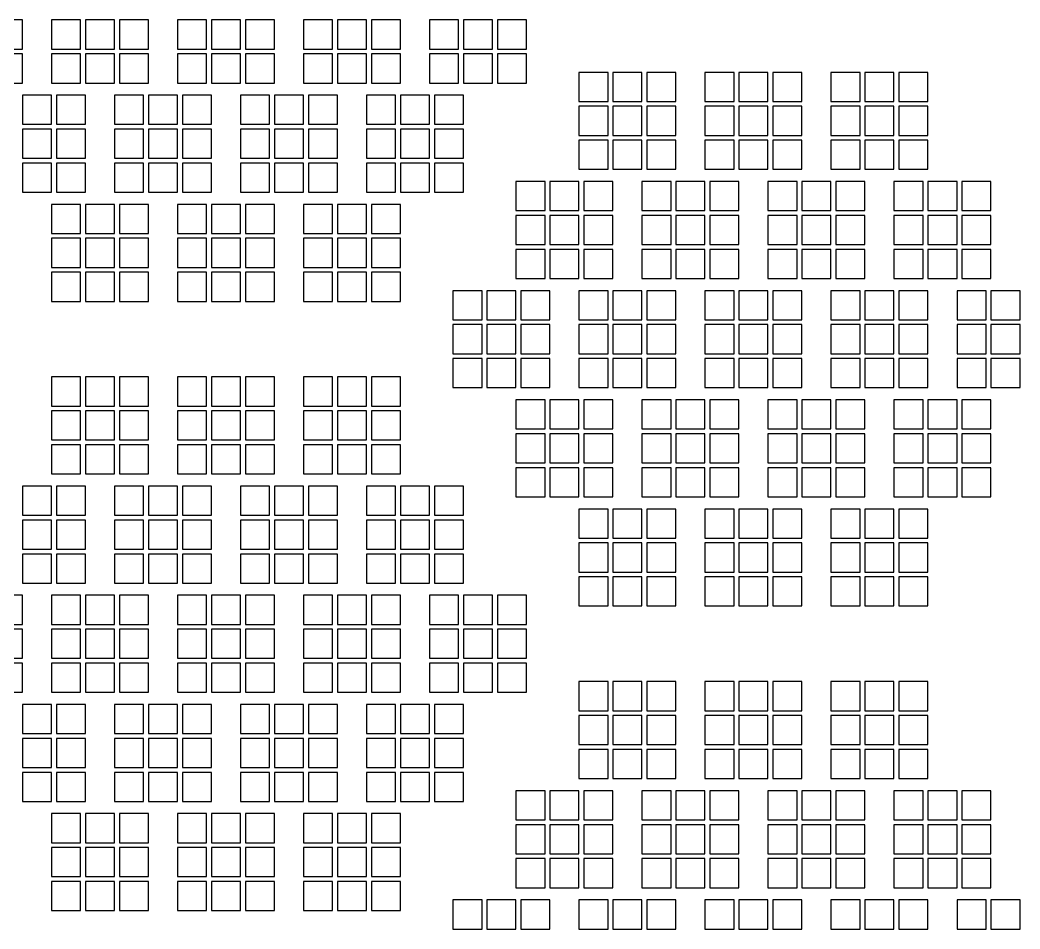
# Model space of a CAD drawing. Extents: x -49 to 54, y -38 to 38.
# Drawn here: x 33.25 to 43.56, y 17.48 to 26.86 of the extents above; entities that cross this region are included whole.
import ezdxf

# ---------------------------------------------------------------- set-up
doc = ezdxf.new("R2010")
doc.units = 0
doc.layers.add('BACK_LAYER', color=5, linetype='CONTINUOUS')

msp = doc.modelspace()

# ---------------------------------------------------------------- linework, layer by layer
at = {"layer": 'BACK_LAYER'}
for points in [[(32.972, 26.556), (33.272, 26.556), (33.272, 26.856), (32.972, 26.856)], [(33.572, 26.556), (33.872, 26.556), (33.872, 26.856), (33.572, 26.856)], [(33.922, 26.556), (34.222, 26.556), (34.222, 26.856), (33.922, 26.856)], [(34.272, 26.556), (34.572, 26.556), (34.572, 26.856), (34.272, 26.856)], [(34.872, 26.556), (35.172, 26.556), (35.172, 26.856), (34.872, 26.856)], [(35.222, 26.556), (35.522, 26.556), (35.522, 26.856), (35.222, 26.856)], [(35.572, 26.556), (35.872, 26.556), (35.872, 26.856), (35.572, 26.856)], [(36.172, 26.556), (36.472, 26.556), (36.472, 26.856), (36.172, 26.856)], [(36.522, 26.556), (36.822, 26.556), (36.822, 26.856), (36.522, 26.856)], [(36.872, 26.556), (37.172, 26.556), (37.172, 26.856), (36.872, 26.856)], [(37.472, 26.556), (37.772, 26.556), (37.772, 26.856), (37.472, 26.856)], [(37.822, 26.556), (38.122, 26.556), (38.122, 26.856), (37.822, 26.856)], [(38.172, 26.556), (38.472, 26.556), (38.472, 26.856), (38.172, 26.856)], [(32.972, 26.206), (33.272, 26.206), (33.272, 26.506), (32.972, 26.506)], [(33.572, 26.206), (33.872, 26.206), (33.872, 26.506), (33.572, 26.506)], [(33.922, 26.206), (34.222, 26.206), (34.222, 26.506), (33.922, 26.506)], [(34.272, 26.206), (34.572, 26.206), (34.572, 26.506), (34.272, 26.506)], [(34.872, 26.206), (35.172, 26.206), (35.172, 26.506), (34.872, 26.506)], [(35.222, 26.206), (35.522, 26.206), (35.522, 26.506), (35.222, 26.506)], [(35.572, 26.206), (35.872, 26.206), (35.872, 26.506), (35.572, 26.506)], [(36.172, 26.206), (36.472, 26.206), (36.472, 26.506), (36.172, 26.506)], [(36.522, 26.206), (36.822, 26.206), (36.822, 26.506), (36.522, 26.506)], [(36.872, 26.206), (37.172, 26.206), (37.172, 26.506), (36.872, 26.506)], [(37.472, 26.206), (37.772, 26.206), (37.772, 26.506), (37.472, 26.506)], [(37.822, 26.206), (38.122, 26.206), (38.122, 26.506), (37.822, 26.506)], [(38.172, 26.206), (38.472, 26.206), (38.472, 26.506), (38.172, 26.506)], [(39.014, 26.016), (39.314, 26.016), (39.314, 26.316), (39.014, 26.316)], [(39.364, 26.016), (39.664, 26.016), (39.664, 26.316), (39.364, 26.316)], [(39.714, 26.016), (40.014, 26.016), (40.014, 26.316), (39.714, 26.316)], [(40.314, 26.016), (40.614, 26.016), (40.614, 26.316), (40.314, 26.316)], [(40.664, 26.016), (40.964, 26.016), (40.964, 26.316), (40.664, 26.316)], [(41.014, 26.016), (41.314, 26.016), (41.314, 26.316), (41.014, 26.316)], [(41.614, 26.016), (41.914, 26.016), (41.914, 26.316), (41.614, 26.316)], [(41.964, 26.016), (42.264, 26.016), (42.264, 26.316), (41.964, 26.316)], [(42.314, 26.016), (42.614, 26.016), (42.614, 26.316), (42.314, 26.316)], [(33.272, 25.78), (33.572, 25.78), (33.572, 26.08), (33.272, 26.08)], [(33.622, 25.78), (33.922, 25.78), (33.922, 26.08), (33.622, 26.08)], [(34.222, 25.78), (34.522, 25.78), (34.522, 26.08), (34.222, 26.08)], [(34.572, 25.78), (34.872, 25.78), (34.872, 26.08), (34.572, 26.08)], [(34.922, 25.78), (35.222, 25.78), (35.222, 26.08), (34.922, 26.08)], [(35.522, 25.78), (35.822, 25.78), (35.822, 26.08), (35.522, 26.08)], [(35.872, 25.78), (36.172, 25.78), (36.172, 26.08), (35.872, 26.08)], [(36.222, 25.78), (36.522, 25.78), (36.522, 26.08), (36.222, 26.08)], [(36.822, 25.78), (37.122, 25.78), (37.122, 26.08), (36.822, 26.08)], [(37.172, 25.78), (37.472, 25.78), (37.472, 26.08), (37.172, 26.08)], [(37.522, 25.78), (37.822, 25.78), (37.822, 26.08), (37.522, 26.08)], [(39.014, 25.666), (39.314, 25.666), (39.314, 25.966), (39.014, 25.966)], [(39.364, 25.666), (39.664, 25.666), (39.664, 25.966), (39.364, 25.966)], [(39.714, 25.666), (40.014, 25.666), (40.014, 25.966), (39.714, 25.966)], [(40.314, 25.666), (40.614, 25.666), (40.614, 25.966), (40.314, 25.966)], [(40.664, 25.666), (40.964, 25.666), (40.964, 25.966), (40.664, 25.966)], [(41.014, 25.666), (41.314, 25.666), (41.314, 25.966), (41.014, 25.966)], [(41.614, 25.666), (41.914, 25.666), (41.914, 25.966), (41.614, 25.966)], [(41.964, 25.666), (42.264, 25.666), (42.264, 25.966), (41.964, 25.966)], [(42.314, 25.666), (42.614, 25.666), (42.614, 25.966), (42.314, 25.966)], [(33.272, 25.43), (33.572, 25.43), (33.572, 25.73), (33.272, 25.73)], [(33.622, 25.43), (33.922, 25.43), (33.922, 25.73), (33.622, 25.73)], [(34.222, 25.43), (34.522, 25.43), (34.522, 25.73), (34.222, 25.73)], [(34.572, 25.43), (34.872, 25.43), (34.872, 25.73), (34.572, 25.73)], [(34.922, 25.43), (35.222, 25.43), (35.222, 25.73), (34.922, 25.73)], [(35.522, 25.43), (35.822, 25.43), (35.822, 25.73), (35.522, 25.73)], [(35.872, 25.43), (36.172, 25.43), (36.172, 25.73), (35.872, 25.73)], [(36.222, 25.43), (36.522, 25.43), (36.522, 25.73), (36.222, 25.73)], [(36.822, 25.43), (37.122, 25.43), (37.122, 25.73), (36.822, 25.73)], [(37.172, 25.43), (37.472, 25.43), (37.472, 25.73), (37.172, 25.73)], [(37.522, 25.43), (37.822, 25.43), (37.822, 25.73), (37.522, 25.73)], [(39.014, 25.316), (39.314, 25.316), (39.314, 25.616), (39.014, 25.616)], [(39.364, 25.316), (39.664, 25.316), (39.664, 25.616), (39.364, 25.616)], [(39.714, 25.316), (40.014, 25.316), (40.014, 25.616), (39.714, 25.616)], [(40.314, 25.316), (40.614, 25.316), (40.614, 25.616), (40.314, 25.616)], [(40.664, 25.316), (40.964, 25.316), (40.964, 25.616), (40.664, 25.616)], [(41.014, 25.316), (41.314, 25.316), (41.314, 25.616), (41.014, 25.616)], [(41.614, 25.316), (41.914, 25.316), (41.914, 25.616), (41.614, 25.616)], [(41.964, 25.316), (42.264, 25.316), (42.264, 25.616), (41.964, 25.616)], [(42.314, 25.316), (42.614, 25.316), (42.614, 25.616), (42.314, 25.616)], [(33.272, 25.08), (33.572, 25.08), (33.572, 25.38), (33.272, 25.38)], [(33.622, 25.08), (33.922, 25.08), (33.922, 25.38), (33.622, 25.38)], [(34.222, 25.08), (34.522, 25.08), (34.522, 25.38), (34.222, 25.38)], [(34.572, 25.08), (34.872, 25.08), (34.872, 25.38), (34.572, 25.38)], [(34.922, 25.08), (35.222, 25.08), (35.222, 25.38), (34.922, 25.38)], [(35.522, 25.08), (35.822, 25.08), (35.822, 25.38), (35.522, 25.38)], [(35.872, 25.08), (36.172, 25.08), (36.172, 25.38), (35.872, 25.38)], [(36.222, 25.08), (36.522, 25.08), (36.522, 25.38), (36.222, 25.38)], [(36.822, 25.08), (37.122, 25.08), (37.122, 25.38), (36.822, 25.38)], [(37.172, 25.08), (37.472, 25.08), (37.472, 25.38), (37.172, 25.38)], [(37.522, 25.08), (37.822, 25.08), (37.822, 25.38), (37.522, 25.38)], [(38.364, 24.89), (38.664, 24.89), (38.664, 25.19), (38.364, 25.19)], [(38.714, 24.89), (39.014, 24.89), (39.014, 25.19), (38.714, 25.19)], [(39.064, 24.89), (39.364, 24.89), (39.364, 25.19), (39.064, 25.19)], [(39.664, 24.89), (39.964, 24.89), (39.964, 25.19), (39.664, 25.19)], [(40.014, 24.89), (40.314, 24.89), (40.314, 25.19), (40.014, 25.19)], [(40.364, 24.89), (40.664, 24.89), (40.664, 25.19), (40.364, 25.19)], [(40.964, 24.89), (41.264, 24.89), (41.264, 25.19), (40.964, 25.19)], [(41.314, 24.89), (41.614, 24.89), (41.614, 25.19), (41.314, 25.19)], [(41.664, 24.89), (41.964, 24.89), (41.964, 25.19), (41.664, 25.19)], [(42.264, 24.89), (42.564, 24.89), (42.564, 25.19), (42.264, 25.19)], [(42.614, 24.89), (42.914, 24.89), (42.914, 25.19), (42.614, 25.19)], [(42.964, 24.89), (43.264, 24.89), (43.264, 25.19), (42.964, 25.19)], [(33.572, 24.654), (33.872, 24.654), (33.872, 24.954), (33.572, 24.954)], [(33.922, 24.654), (34.222, 24.654), (34.222, 24.954), (33.922, 24.954)], [(34.272, 24.654), (34.572, 24.654), (34.572, 24.954), (34.272, 24.954)], [(34.872, 24.654), (35.172, 24.654), (35.172, 24.954), (34.872, 24.954)], [(35.222, 24.654), (35.522, 24.654), (35.522, 24.954), (35.222, 24.954)], [(35.572, 24.654), (35.872, 24.654), (35.872, 24.954), (35.572, 24.954)], [(36.172, 24.654), (36.472, 24.654), (36.472, 24.954), (36.172, 24.954)], [(36.522, 24.654), (36.822, 24.654), (36.822, 24.954), (36.522, 24.954)], [(36.872, 24.654), (37.172, 24.654), (37.172, 24.954), (36.872, 24.954)], [(38.364, 24.54), (38.664, 24.54), (38.664, 24.84), (38.364, 24.84)], [(38.714, 24.54), (39.014, 24.54), (39.014, 24.84), (38.714, 24.84)], [(39.064, 24.54), (39.364, 24.54), (39.364, 24.84), (39.064, 24.84)], [(39.664, 24.54), (39.964, 24.54), (39.964, 24.84), (39.664, 24.84)], [(40.014, 24.54), (40.314, 24.54), (40.314, 24.84), (40.014, 24.84)], [(40.364, 24.54), (40.664, 24.54), (40.664, 24.84), (40.364, 24.84)], [(40.964, 24.54), (41.264, 24.54), (41.264, 24.84), (40.964, 24.84)], [(41.314, 24.54), (41.614, 24.54), (41.614, 24.84), (41.314, 24.84)], [(41.664, 24.54), (41.964, 24.54), (41.964, 24.84), (41.664, 24.84)], [(42.264, 24.54), (42.564, 24.54), (42.564, 24.84), (42.264, 24.84)], [(42.614, 24.54), (42.914, 24.54), (42.914, 24.84), (42.614, 24.84)], [(42.964, 24.54), (43.264, 24.54), (43.264, 24.84), (42.964, 24.84)], [(33.572, 24.304), (33.872, 24.304), (33.872, 24.604), (33.572, 24.604)], [(33.922, 24.304), (34.222, 24.304), (34.222, 24.604), (33.922, 24.604)], [(34.272, 24.304), (34.572, 24.304), (34.572, 24.604), (34.272, 24.604)], [(34.872, 24.304), (35.172, 24.304), (35.172, 24.604), (34.872, 24.604)], [(35.222, 24.304), (35.522, 24.304), (35.522, 24.604), (35.222, 24.604)], [(35.572, 24.304), (35.872, 24.304), (35.872, 24.604), (35.572, 24.604)], [(36.172, 24.304), (36.472, 24.304), (36.472, 24.604), (36.172, 24.604)], [(36.522, 24.304), (36.822, 24.304), (36.822, 24.604), (36.522, 24.604)], [(36.872, 24.304), (37.172, 24.304), (37.172, 24.604), (36.872, 24.604)], [(38.364, 24.19), (38.664, 24.19), (38.664, 24.49), (38.364, 24.49)], [(38.714, 24.19), (39.014, 24.19), (39.014, 24.49), (38.714, 24.49)], [(39.064, 24.19), (39.364, 24.19), (39.364, 24.49), (39.064, 24.49)], [(39.664, 24.19), (39.964, 24.19), (39.964, 24.49), (39.664, 24.49)], [(40.014, 24.19), (40.314, 24.19), (40.314, 24.49), (40.014, 24.49)], [(40.364, 24.19), (40.664, 24.19), (40.664, 24.49), (40.364, 24.49)], [(40.964, 24.19), (41.264, 24.19), (41.264, 24.49), (40.964, 24.49)], [(41.314, 24.19), (41.614, 24.19), (41.614, 24.49), (41.314, 24.49)], [(41.664, 24.19), (41.964, 24.19), (41.964, 24.49), (41.664, 24.49)], [(42.264, 24.19), (42.564, 24.19), (42.564, 24.49), (42.264, 24.49)], [(42.614, 24.19), (42.914, 24.19), (42.914, 24.49), (42.614, 24.49)], [(42.964, 24.19), (43.264, 24.19), (43.264, 24.49), (42.964, 24.49)], [(33.572, 23.954), (33.872, 23.954), (33.872, 24.254), (33.572, 24.254)], [(33.922, 23.954), (34.222, 23.954), (34.222, 24.254), (33.922, 24.254)], [(34.272, 23.954), (34.572, 23.954), (34.572, 24.254), (34.272, 24.254)], [(34.872, 23.954), (35.172, 23.954), (35.172, 24.254), (34.872, 24.254)], [(35.222, 23.954), (35.522, 23.954), (35.522, 24.254), (35.222, 24.254)], [(35.572, 23.954), (35.872, 23.954), (35.872, 24.254), (35.572, 24.254)], [(36.172, 23.954), (36.472, 23.954), (36.472, 24.254), (36.172, 24.254)], [(36.522, 23.954), (36.822, 23.954), (36.822, 24.254), (36.522, 24.254)], [(36.872, 23.954), (37.172, 23.954), (37.172, 24.254), (36.872, 24.254)], [(37.714, 23.764), (38.014, 23.764), (38.014, 24.064), (37.714, 24.064)], [(38.064, 23.764), (38.364, 23.764), (38.364, 24.064), (38.064, 24.064)], [(38.414, 23.764), (38.714, 23.764), (38.714, 24.064), (38.414, 24.064)], [(39.014, 23.764), (39.314, 23.764), (39.314, 24.064), (39.014, 24.064)], [(39.364, 23.764), (39.664, 23.764), (39.664, 24.064), (39.364, 24.064)], [(39.714, 23.764), (40.014, 23.764), (40.014, 24.064), (39.714, 24.064)], [(40.314, 23.764), (40.614, 23.764), (40.614, 24.064), (40.314, 24.064)], [(40.664, 23.764), (40.964, 23.764), (40.964, 24.064), (40.664, 24.064)], [(41.014, 23.764), (41.314, 23.764), (41.314, 24.064), (41.014, 24.064)], [(41.614, 23.764), (41.914, 23.764), (41.914, 24.064), (41.614, 24.064)], [(41.964, 23.764), (42.264, 23.764), (42.264, 24.064), (41.964, 24.064)], [(42.314, 23.764), (42.614, 23.764), (42.614, 24.064), (42.314, 24.064)], [(42.914, 23.764), (43.214, 23.764), (43.214, 24.064), (42.914, 24.064)], [(43.264, 23.764), (43.564, 23.764), (43.564, 24.064), (43.264, 24.064)], [(37.714, 23.414), (38.014, 23.414), (38.014, 23.714), (37.714, 23.714)], [(38.064, 23.414), (38.364, 23.414), (38.364, 23.714), (38.064, 23.714)], [(38.414, 23.414), (38.714, 23.414), (38.714, 23.714), (38.414, 23.714)], [(39.014, 23.414), (39.314, 23.414), (39.314, 23.714), (39.014, 23.714)], [(39.364, 23.414), (39.664, 23.414), (39.664, 23.714), (39.364, 23.714)], [(39.714, 23.414), (40.014, 23.414), (40.014, 23.714), (39.714, 23.714)], [(40.314, 23.414), (40.614, 23.414), (40.614, 23.714), (40.314, 23.714)], [(40.664, 23.414), (40.964, 23.414), (40.964, 23.714), (40.664, 23.714)], [(41.014, 23.414), (41.314, 23.414), (41.314, 23.714), (41.014, 23.714)], [(41.614, 23.414), (41.914, 23.414), (41.914, 23.714), (41.614, 23.714)], [(41.964, 23.414), (42.264, 23.414), (42.264, 23.714), (41.964, 23.714)], [(42.314, 23.414), (42.614, 23.414), (42.614, 23.714), (42.314, 23.714)], [(42.914, 23.414), (43.214, 23.414), (43.214, 23.714), (42.914, 23.714)], [(43.264, 23.414), (43.564, 23.414), (43.564, 23.714), (43.264, 23.714)], [(37.714, 23.064), (38.014, 23.064), (38.014, 23.364), (37.714, 23.364)], [(38.064, 23.064), (38.364, 23.064), (38.364, 23.364), (38.064, 23.364)], [(38.414, 23.064), (38.714, 23.064), (38.714, 23.364), (38.414, 23.364)], [(39.014, 23.064), (39.314, 23.064), (39.314, 23.364), (39.014, 23.364)], [(39.364, 23.064), (39.664, 23.064), (39.664, 23.364), (39.364, 23.364)], [(39.714, 23.064), (40.014, 23.064), (40.014, 23.364), (39.714, 23.364)], [(40.314, 23.064), (40.614, 23.064), (40.614, 23.364), (40.314, 23.364)], [(40.664, 23.064), (40.964, 23.064), (40.964, 23.364), (40.664, 23.364)], [(41.014, 23.064), (41.314, 23.064), (41.314, 23.364), (41.014, 23.364)], [(41.614, 23.064), (41.914, 23.064), (41.914, 23.364), (41.614, 23.364)], [(41.964, 23.064), (42.264, 23.064), (42.264, 23.364), (41.964, 23.364)], [(42.314, 23.064), (42.614, 23.064), (42.614, 23.364), (42.314, 23.364)], [(42.914, 23.064), (43.214, 23.064), (43.214, 23.364), (42.914, 23.364)], [(43.264, 23.064), (43.564, 23.064), (43.564, 23.364), (43.264, 23.364)], [(33.572, 22.874), (33.872, 22.874), (33.872, 23.174), (33.572, 23.174)], [(33.922, 22.874), (34.222, 22.874), (34.222, 23.174), (33.922, 23.174)], [(34.272, 22.874), (34.572, 22.874), (34.572, 23.174), (34.272, 23.174)], [(34.872, 22.874), (35.172, 22.874), (35.172, 23.174), (34.872, 23.174)], [(35.222, 22.874), (35.522, 22.874), (35.522, 23.174), (35.222, 23.174)], [(35.572, 22.874), (35.872, 22.874), (35.872, 23.174), (35.572, 23.174)], [(36.172, 22.874), (36.472, 22.874), (36.472, 23.174), (36.172, 23.174)], [(36.522, 22.874), (36.822, 22.874), (36.822, 23.174), (36.522, 23.174)], [(36.872, 22.874), (37.172, 22.874), (37.172, 23.174), (36.872, 23.174)], [(38.364, 22.638), (38.664, 22.638), (38.664, 22.938), (38.364, 22.938)], [(38.714, 22.638), (39.014, 22.638), (39.014, 22.938), (38.714, 22.938)], [(39.064, 22.638), (39.364, 22.638), (39.364, 22.938), (39.064, 22.938)], [(39.664, 22.638), (39.964, 22.638), (39.964, 22.938), (39.664, 22.938)], [(40.014, 22.638), (40.314, 22.638), (40.314, 22.938), (40.014, 22.938)], [(40.364, 22.638), (40.664, 22.638), (40.664, 22.938), (40.364, 22.938)], [(40.964, 22.638), (41.264, 22.638), (41.264, 22.938), (40.964, 22.938)], [(41.314, 22.638), (41.614, 22.638), (41.614, 22.938), (41.314, 22.938)], [(41.664, 22.638), (41.964, 22.638), (41.964, 22.938), (41.664, 22.938)], [(42.264, 22.638), (42.564, 22.638), (42.564, 22.938), (42.264, 22.938)], [(42.614, 22.638), (42.914, 22.638), (42.914, 22.938), (42.614, 22.938)], [(42.964, 22.638), (43.264, 22.638), (43.264, 22.938), (42.964, 22.938)], [(33.572, 22.524), (33.872, 22.524), (33.872, 22.824), (33.572, 22.824)], [(33.922, 22.524), (34.222, 22.524), (34.222, 22.824), (33.922, 22.824)], [(34.272, 22.524), (34.572, 22.524), (34.572, 22.824), (34.272, 22.824)], [(34.872, 22.524), (35.172, 22.524), (35.172, 22.824), (34.872, 22.824)], [(35.222, 22.524), (35.522, 22.524), (35.522, 22.824), (35.222, 22.824)], [(35.572, 22.524), (35.872, 22.524), (35.872, 22.824), (35.572, 22.824)], [(36.172, 22.524), (36.472, 22.524), (36.472, 22.824), (36.172, 22.824)], [(36.522, 22.524), (36.822, 22.524), (36.822, 22.824), (36.522, 22.824)], [(36.872, 22.524), (37.172, 22.524), (37.172, 22.824), (36.872, 22.824)], [(38.364, 22.288), (38.664, 22.288), (38.664, 22.588), (38.364, 22.588)], [(38.714, 22.288), (39.014, 22.288), (39.014, 22.588), (38.714, 22.588)], [(39.064, 22.288), (39.364, 22.288), (39.364, 22.588), (39.064, 22.588)], [(39.664, 22.288), (39.964, 22.288), (39.964, 22.588), (39.664, 22.588)], [(40.014, 22.288), (40.314, 22.288), (40.314, 22.588), (40.014, 22.588)], [(40.364, 22.288), (40.664, 22.288), (40.664, 22.588), (40.364, 22.588)], [(40.964, 22.288), (41.264, 22.288), (41.264, 22.588), (40.964, 22.588)], [(41.314, 22.288), (41.614, 22.288), (41.614, 22.588), (41.314, 22.588)], [(41.664, 22.288), (41.964, 22.288), (41.964, 22.588), (41.664, 22.588)], [(42.264, 22.288), (42.564, 22.288), (42.564, 22.588), (42.264, 22.588)], [(42.614, 22.288), (42.914, 22.288), (42.914, 22.588), (42.614, 22.588)], [(42.964, 22.288), (43.264, 22.288), (43.264, 22.588), (42.964, 22.588)], [(33.572, 22.174), (33.872, 22.174), (33.872, 22.474), (33.572, 22.474)], [(33.922, 22.174), (34.222, 22.174), (34.222, 22.474), (33.922, 22.474)], [(34.272, 22.174), (34.572, 22.174), (34.572, 22.474), (34.272, 22.474)], [(34.872, 22.174), (35.172, 22.174), (35.172, 22.474), (34.872, 22.474)], [(35.222, 22.174), (35.522, 22.174), (35.522, 22.474), (35.222, 22.474)], [(35.572, 22.174), (35.872, 22.174), (35.872, 22.474), (35.572, 22.474)], [(36.172, 22.174), (36.472, 22.174), (36.472, 22.474), (36.172, 22.474)], [(36.522, 22.174), (36.822, 22.174), (36.822, 22.474), (36.522, 22.474)], [(36.872, 22.174), (37.172, 22.174), (37.172, 22.474), (36.872, 22.474)], [(38.364, 21.938), (38.664, 21.938), (38.664, 22.238), (38.364, 22.238)], [(38.714, 21.938), (39.014, 21.938), (39.014, 22.238), (38.714, 22.238)], [(39.064, 21.938), (39.364, 21.938), (39.364, 22.238), (39.064, 22.238)], [(39.664, 21.938), (39.964, 21.938), (39.964, 22.238), (39.664, 22.238)], [(40.014, 21.938), (40.314, 21.938), (40.314, 22.238), (40.014, 22.238)], [(40.364, 21.938), (40.664, 21.938), (40.664, 22.238), (40.364, 22.238)], [(40.964, 21.938), (41.264, 21.938), (41.264, 22.238), (40.964, 22.238)], [(41.314, 21.938), (41.614, 21.938), (41.614, 22.238), (41.314, 22.238)], [(41.664, 21.938), (41.964, 21.938), (41.964, 22.238), (41.664, 22.238)], [(42.264, 21.938), (42.564, 21.938), (42.564, 22.238), (42.264, 22.238)], [(42.614, 21.938), (42.914, 21.938), (42.914, 22.238), (42.614, 22.238)], [(42.964, 21.938), (43.264, 21.938), (43.264, 22.238), (42.964, 22.238)], [(33.272, 21.748), (33.572, 21.748), (33.572, 22.048), (33.272, 22.048)], [(33.622, 21.748), (33.922, 21.748), (33.922, 22.048), (33.622, 22.048)], [(34.222, 21.748), (34.522, 21.748), (34.522, 22.048), (34.222, 22.048)], [(34.572, 21.748), (34.872, 21.748), (34.872, 22.048), (34.572, 22.048)], [(34.922, 21.748), (35.222, 21.748), (35.222, 22.048), (34.922, 22.048)], [(35.522, 21.748), (35.822, 21.748), (35.822, 22.048), (35.522, 22.048)], [(35.872, 21.748), (36.172, 21.748), (36.172, 22.048), (35.872, 22.048)], [(36.222, 21.748), (36.522, 21.748), (36.522, 22.048), (36.222, 22.048)], [(36.822, 21.748), (37.122, 21.748), (37.122, 22.048), (36.822, 22.048)], [(37.172, 21.748), (37.472, 21.748), (37.472, 22.048), (37.172, 22.048)], [(37.522, 21.748), (37.822, 21.748), (37.822, 22.048), (37.522, 22.048)], [(39.014, 21.512), (39.314, 21.512), (39.314, 21.812), (39.014, 21.812)], [(39.364, 21.512), (39.664, 21.512), (39.664, 21.812), (39.364, 21.812)], [(39.714, 21.512), (40.014, 21.512), (40.014, 21.812), (39.714, 21.812)], [(40.314, 21.512), (40.614, 21.512), (40.614, 21.812), (40.314, 21.812)], [(40.664, 21.512), (40.964, 21.512), (40.964, 21.812), (40.664, 21.812)], [(41.014, 21.512), (41.314, 21.512), (41.314, 21.812), (41.014, 21.812)], [(41.614, 21.512), (41.914, 21.512), (41.914, 21.812), (41.614, 21.812)], [(41.964, 21.512), (42.264, 21.512), (42.264, 21.812), (41.964, 21.812)], [(42.314, 21.512), (42.614, 21.512), (42.614, 21.812), (42.314, 21.812)], [(33.272, 21.398), (33.572, 21.398), (33.572, 21.698), (33.272, 21.698)], [(33.622, 21.398), (33.922, 21.398), (33.922, 21.698), (33.622, 21.698)], [(34.222, 21.398), (34.522, 21.398), (34.522, 21.698), (34.222, 21.698)], [(34.572, 21.398), (34.872, 21.398), (34.872, 21.698), (34.572, 21.698)], [(34.922, 21.398), (35.222, 21.398), (35.222, 21.698), (34.922, 21.698)], [(35.522, 21.398), (35.822, 21.398), (35.822, 21.698), (35.522, 21.698)], [(35.872, 21.398), (36.172, 21.398), (36.172, 21.698), (35.872, 21.698)], [(36.222, 21.398), (36.522, 21.398), (36.522, 21.698), (36.222, 21.698)], [(36.822, 21.398), (37.122, 21.398), (37.122, 21.698), (36.822, 21.698)], [(37.172, 21.398), (37.472, 21.398), (37.472, 21.698), (37.172, 21.698)], [(37.522, 21.398), (37.822, 21.398), (37.822, 21.698), (37.522, 21.698)], [(39.014, 21.162), (39.314, 21.162), (39.314, 21.462), (39.014, 21.462)], [(39.364, 21.162), (39.664, 21.162), (39.664, 21.462), (39.364, 21.462)], [(39.714, 21.162), (40.014, 21.162), (40.014, 21.462), (39.714, 21.462)], [(40.314, 21.162), (40.614, 21.162), (40.614, 21.462), (40.314, 21.462)], [(40.664, 21.162), (40.964, 21.162), (40.964, 21.462), (40.664, 21.462)], [(41.014, 21.162), (41.314, 21.162), (41.314, 21.462), (41.014, 21.462)], [(41.614, 21.162), (41.914, 21.162), (41.914, 21.462), (41.614, 21.462)], [(41.964, 21.162), (42.264, 21.162), (42.264, 21.462), (41.964, 21.462)], [(42.314, 21.162), (42.614, 21.162), (42.614, 21.462), (42.314, 21.462)], [(33.272, 21.048), (33.572, 21.048), (33.572, 21.348), (33.272, 21.348)], [(33.622, 21.048), (33.922, 21.048), (33.922, 21.348), (33.622, 21.348)], [(34.222, 21.048), (34.522, 21.048), (34.522, 21.348), (34.222, 21.348)], [(34.572, 21.048), (34.872, 21.048), (34.872, 21.348), (34.572, 21.348)], [(34.922, 21.048), (35.222, 21.048), (35.222, 21.348), (34.922, 21.348)], [(35.522, 21.048), (35.822, 21.048), (35.822, 21.348), (35.522, 21.348)], [(35.872, 21.048), (36.172, 21.048), (36.172, 21.348), (35.872, 21.348)], [(36.222, 21.048), (36.522, 21.048), (36.522, 21.348), (36.222, 21.348)], [(36.822, 21.048), (37.122, 21.048), (37.122, 21.348), (36.822, 21.348)], [(37.172, 21.048), (37.472, 21.048), (37.472, 21.348), (37.172, 21.348)], [(37.522, 21.048), (37.822, 21.048), (37.822, 21.348), (37.522, 21.348)], [(39.014, 20.812), (39.314, 20.812), (39.314, 21.112), (39.014, 21.112)], [(39.364, 20.812), (39.664, 20.812), (39.664, 21.112), (39.364, 21.112)], [(39.714, 20.812), (40.014, 20.812), (40.014, 21.112), (39.714, 21.112)], [(40.314, 20.812), (40.614, 20.812), (40.614, 21.112), (40.314, 21.112)], [(40.664, 20.812), (40.964, 20.812), (40.964, 21.112), (40.664, 21.112)], [(41.014, 20.812), (41.314, 20.812), (41.314, 21.112), (41.014, 21.112)], [(41.614, 20.812), (41.914, 20.812), (41.914, 21.112), (41.614, 21.112)], [(41.964, 20.812), (42.264, 20.812), (42.264, 21.112), (41.964, 21.112)], [(42.314, 20.812), (42.614, 20.812), (42.614, 21.112), (42.314, 21.112)], [(32.972, 20.622), (33.272, 20.622), (33.272, 20.922), (32.972, 20.922)], [(33.572, 20.622), (33.872, 20.622), (33.872, 20.922), (33.572, 20.922)], [(33.922, 20.622), (34.222, 20.622), (34.222, 20.922), (33.922, 20.922)], [(34.272, 20.622), (34.572, 20.622), (34.572, 20.922), (34.272, 20.922)], [(34.872, 20.622), (35.172, 20.622), (35.172, 20.922), (34.872, 20.922)], [(35.222, 20.622), (35.522, 20.622), (35.522, 20.922), (35.222, 20.922)], [(35.572, 20.622), (35.872, 20.622), (35.872, 20.922), (35.572, 20.922)], [(36.172, 20.622), (36.472, 20.622), (36.472, 20.922), (36.172, 20.922)], [(36.522, 20.622), (36.822, 20.622), (36.822, 20.922), (36.522, 20.922)], [(36.872, 20.622), (37.172, 20.622), (37.172, 20.922), (36.872, 20.922)], [(37.472, 20.622), (37.772, 20.622), (37.772, 20.922), (37.472, 20.922)], [(37.822, 20.622), (38.122, 20.622), (38.122, 20.922), (37.822, 20.922)], [(38.172, 20.622), (38.472, 20.622), (38.472, 20.922), (38.172, 20.922)], [(32.972, 20.272), (33.272, 20.272), (33.272, 20.572), (32.972, 20.572)], [(33.572, 20.272), (33.872, 20.272), (33.872, 20.572), (33.572, 20.572)], [(33.922, 20.272), (34.222, 20.272), (34.222, 20.572), (33.922, 20.572)], [(34.272, 20.272), (34.572, 20.272), (34.572, 20.572), (34.272, 20.572)], [(34.872, 20.272), (35.172, 20.272), (35.172, 20.572), (34.872, 20.572)], [(35.222, 20.272), (35.522, 20.272), (35.522, 20.572), (35.222, 20.572)], [(35.572, 20.272), (35.872, 20.272), (35.872, 20.572), (35.572, 20.572)], [(36.172, 20.272), (36.472, 20.272), (36.472, 20.572), (36.172, 20.572)], [(36.522, 20.272), (36.822, 20.272), (36.822, 20.572), (36.522, 20.572)], [(36.872, 20.272), (37.172, 20.272), (37.172, 20.572), (36.872, 20.572)], [(37.472, 20.272), (37.772, 20.272), (37.772, 20.572), (37.472, 20.572)], [(37.822, 20.272), (38.122, 20.272), (38.122, 20.572), (37.822, 20.572)], [(38.172, 20.272), (38.472, 20.272), (38.472, 20.572), (38.172, 20.572)], [(32.972, 19.922), (33.272, 19.922), (33.272, 20.222), (32.972, 20.222)], [(33.572, 19.922), (33.872, 19.922), (33.872, 20.222), (33.572, 20.222)], [(33.922, 19.922), (34.222, 19.922), (34.222, 20.222), (33.922, 20.222)], [(34.272, 19.922), (34.572, 19.922), (34.572, 20.222), (34.272, 20.222)], [(34.872, 19.922), (35.172, 19.922), (35.172, 20.222), (34.872, 20.222)], [(35.222, 19.922), (35.522, 19.922), (35.522, 20.222), (35.222, 20.222)], [(35.572, 19.922), (35.872, 19.922), (35.872, 20.222), (35.572, 20.222)], [(36.172, 19.922), (36.472, 19.922), (36.472, 20.222), (36.172, 20.222)], [(36.522, 19.922), (36.822, 19.922), (36.822, 20.222), (36.522, 20.222)], [(36.872, 19.922), (37.172, 19.922), (37.172, 20.222), (36.872, 20.222)], [(37.472, 19.922), (37.772, 19.922), (37.772, 20.222), (37.472, 20.222)], [(37.822, 19.922), (38.122, 19.922), (38.122, 20.222), (37.822, 20.222)], [(38.172, 19.922), (38.472, 19.922), (38.472, 20.222), (38.172, 20.222)], [(39.014, 19.732), (39.314, 19.732), (39.314, 20.032), (39.014, 20.032)], [(39.364, 19.732), (39.664, 19.732), (39.664, 20.032), (39.364, 20.032)], [(39.714, 19.732), (40.014, 19.732), (40.014, 20.032), (39.714, 20.032)], [(40.314, 19.732), (40.614, 19.732), (40.614, 20.032), (40.314, 20.032)], [(40.664, 19.732), (40.964, 19.732), (40.964, 20.032), (40.664, 20.032)], [(41.014, 19.732), (41.314, 19.732), (41.314, 20.032), (41.014, 20.032)], [(41.614, 19.732), (41.914, 19.732), (41.914, 20.032), (41.614, 20.032)], [(41.964, 19.732), (42.264, 19.732), (42.264, 20.032), (41.964, 20.032)], [(42.314, 19.732), (42.614, 19.732), (42.614, 20.032), (42.314, 20.032)], [(33.272, 19.496), (33.572, 19.496), (33.572, 19.796), (33.272, 19.796)], [(33.622, 19.496), (33.922, 19.496), (33.922, 19.796), (33.622, 19.796)], [(34.222, 19.496), (34.522, 19.496), (34.522, 19.796), (34.222, 19.796)], [(34.572, 19.496), (34.872, 19.496), (34.872, 19.796), (34.572, 19.796)], [(34.922, 19.496), (35.222, 19.496), (35.222, 19.796), (34.922, 19.796)], [(35.522, 19.496), (35.822, 19.496), (35.822, 19.796), (35.522, 19.796)], [(35.872, 19.496), (36.172, 19.496), (36.172, 19.796), (35.872, 19.796)], [(36.222, 19.496), (36.522, 19.496), (36.522, 19.796), (36.222, 19.796)], [(36.822, 19.496), (37.122, 19.496), (37.122, 19.796), (36.822, 19.796)], [(37.172, 19.496), (37.472, 19.496), (37.472, 19.796), (37.172, 19.796)], [(37.522, 19.496), (37.822, 19.496), (37.822, 19.796), (37.522, 19.796)], [(39.014, 19.382), (39.314, 19.382), (39.314, 19.682), (39.014, 19.682)], [(39.364, 19.382), (39.664, 19.382), (39.664, 19.682), (39.364, 19.682)], [(39.714, 19.382), (40.014, 19.382), (40.014, 19.682), (39.714, 19.682)], [(40.314, 19.382), (40.614, 19.382), (40.614, 19.682), (40.314, 19.682)], [(40.664, 19.382), (40.964, 19.382), (40.964, 19.682), (40.664, 19.682)], [(41.014, 19.382), (41.314, 19.382), (41.314, 19.682), (41.014, 19.682)], [(41.614, 19.382), (41.914, 19.382), (41.914, 19.682), (41.614, 19.682)], [(41.964, 19.382), (42.264, 19.382), (42.264, 19.682), (41.964, 19.682)], [(42.314, 19.382), (42.614, 19.382), (42.614, 19.682), (42.314, 19.682)], [(33.272, 19.146), (33.572, 19.146), (33.572, 19.446), (33.272, 19.446)], [(33.622, 19.146), (33.922, 19.146), (33.922, 19.446), (33.622, 19.446)], [(34.222, 19.146), (34.522, 19.146), (34.522, 19.446), (34.222, 19.446)], [(34.572, 19.146), (34.872, 19.146), (34.872, 19.446), (34.572, 19.446)], [(34.922, 19.146), (35.222, 19.146), (35.222, 19.446), (34.922, 19.446)], [(35.522, 19.146), (35.822, 19.146), (35.822, 19.446), (35.522, 19.446)], [(35.872, 19.146), (36.172, 19.146), (36.172, 19.446), (35.872, 19.446)], [(36.222, 19.146), (36.522, 19.146), (36.522, 19.446), (36.222, 19.446)], [(36.822, 19.146), (37.122, 19.146), (37.122, 19.446), (36.822, 19.446)], [(37.172, 19.146), (37.472, 19.146), (37.472, 19.446), (37.172, 19.446)], [(37.522, 19.146), (37.822, 19.146), (37.822, 19.446), (37.522, 19.446)], [(39.014, 19.032), (39.314, 19.032), (39.314, 19.332), (39.014, 19.332)], [(39.364, 19.032), (39.664, 19.032), (39.664, 19.332), (39.364, 19.332)], [(39.714, 19.032), (40.014, 19.032), (40.014, 19.332), (39.714, 19.332)], [(40.314, 19.032), (40.614, 19.032), (40.614, 19.332), (40.314, 19.332)], [(40.664, 19.032), (40.964, 19.032), (40.964, 19.332), (40.664, 19.332)], [(41.014, 19.032), (41.314, 19.032), (41.314, 19.332), (41.014, 19.332)], [(41.614, 19.032), (41.914, 19.032), (41.914, 19.332), (41.614, 19.332)], [(41.964, 19.032), (42.264, 19.032), (42.264, 19.332), (41.964, 19.332)], [(42.314, 19.032), (42.614, 19.032), (42.614, 19.332), (42.314, 19.332)], [(33.272, 18.796), (33.572, 18.796), (33.572, 19.096), (33.272, 19.096)], [(33.622, 18.796), (33.922, 18.796), (33.922, 19.096), (33.622, 19.096)], [(34.222, 18.796), (34.522, 18.796), (34.522, 19.096), (34.222, 19.096)], [(34.572, 18.796), (34.872, 18.796), (34.872, 19.096), (34.572, 19.096)], [(34.922, 18.796), (35.222, 18.796), (35.222, 19.096), (34.922, 19.096)], [(35.522, 18.796), (35.822, 18.796), (35.822, 19.096), (35.522, 19.096)], [(35.872, 18.796), (36.172, 18.796), (36.172, 19.096), (35.872, 19.096)], [(36.222, 18.796), (36.522, 18.796), (36.522, 19.096), (36.222, 19.096)], [(36.822, 18.796), (37.122, 18.796), (37.122, 19.096), (36.822, 19.096)], [(37.172, 18.796), (37.472, 18.796), (37.472, 19.096), (37.172, 19.096)], [(37.522, 18.796), (37.822, 18.796), (37.822, 19.096), (37.522, 19.096)], [(38.364, 18.606), (38.664, 18.606), (38.664, 18.906), (38.364, 18.906)], [(38.714, 18.606), (39.014, 18.606), (39.014, 18.906), (38.714, 18.906)], [(39.064, 18.606), (39.364, 18.606), (39.364, 18.906), (39.064, 18.906)], [(39.664, 18.606), (39.964, 18.606), (39.964, 18.906), (39.664, 18.906)], [(40.014, 18.606), (40.314, 18.606), (40.314, 18.906), (40.014, 18.906)], [(40.364, 18.606), (40.664, 18.606), (40.664, 18.906), (40.364, 18.906)], [(40.964, 18.606), (41.264, 18.606), (41.264, 18.906), (40.964, 18.906)], [(41.314, 18.606), (41.614, 18.606), (41.614, 18.906), (41.314, 18.906)], [(41.664, 18.606), (41.964, 18.606), (41.964, 18.906), (41.664, 18.906)], [(42.264, 18.606), (42.564, 18.606), (42.564, 18.906), (42.264, 18.906)], [(42.614, 18.606), (42.914, 18.606), (42.914, 18.906), (42.614, 18.906)], [(42.964, 18.606), (43.264, 18.606), (43.264, 18.906), (42.964, 18.906)], [(33.572, 18.37), (33.872, 18.37), (33.872, 18.67), (33.572, 18.67)], [(33.922, 18.37), (34.222, 18.37), (34.222, 18.67), (33.922, 18.67)], [(34.272, 18.37), (34.572, 18.37), (34.572, 18.67), (34.272, 18.67)], [(34.872, 18.37), (35.172, 18.37), (35.172, 18.67), (34.872, 18.67)], [(35.222, 18.37), (35.522, 18.37), (35.522, 18.67), (35.222, 18.67)], [(35.572, 18.37), (35.872, 18.37), (35.872, 18.67), (35.572, 18.67)], [(36.172, 18.37), (36.472, 18.37), (36.472, 18.67), (36.172, 18.67)], [(36.522, 18.37), (36.822, 18.37), (36.822, 18.67), (36.522, 18.67)], [(36.872, 18.37), (37.172, 18.37), (37.172, 18.67), (36.872, 18.67)], [(38.364, 18.256), (38.664, 18.256), (38.664, 18.556), (38.364, 18.556)], [(38.714, 18.256), (39.014, 18.256), (39.014, 18.556), (38.714, 18.556)], [(39.064, 18.256), (39.364, 18.256), (39.364, 18.556), (39.064, 18.556)], [(39.664, 18.256), (39.964, 18.256), (39.964, 18.556), (39.664, 18.556)], [(40.014, 18.256), (40.314, 18.256), (40.314, 18.556), (40.014, 18.556)], [(40.364, 18.256), (40.664, 18.256), (40.664, 18.556), (40.364, 18.556)], [(40.964, 18.256), (41.264, 18.256), (41.264, 18.556), (40.964, 18.556)], [(41.314, 18.256), (41.614, 18.256), (41.614, 18.556), (41.314, 18.556)], [(41.664, 18.256), (41.964, 18.256), (41.964, 18.556), (41.664, 18.556)], [(42.264, 18.256), (42.564, 18.256), (42.564, 18.556), (42.264, 18.556)], [(42.614, 18.256), (42.914, 18.256), (42.914, 18.556), (42.614, 18.556)], [(42.964, 18.256), (43.264, 18.256), (43.264, 18.556), (42.964, 18.556)], [(33.572, 18.02), (33.872, 18.02), (33.872, 18.32), (33.572, 18.32)], [(33.922, 18.02), (34.222, 18.02), (34.222, 18.32), (33.922, 18.32)], [(34.272, 18.02), (34.572, 18.02), (34.572, 18.32), (34.272, 18.32)], [(34.872, 18.02), (35.172, 18.02), (35.172, 18.32), (34.872, 18.32)], [(35.222, 18.02), (35.522, 18.02), (35.522, 18.32), (35.222, 18.32)], [(35.572, 18.02), (35.872, 18.02), (35.872, 18.32), (35.572, 18.32)], [(36.172, 18.02), (36.472, 18.02), (36.472, 18.32), (36.172, 18.32)], [(36.522, 18.02), (36.822, 18.02), (36.822, 18.32), (36.522, 18.32)], [(36.872, 18.02), (37.172, 18.02), (37.172, 18.32), (36.872, 18.32)], [(38.364, 17.906), (38.664, 17.906), (38.664, 18.206), (38.364, 18.206)], [(38.714, 17.906), (39.014, 17.906), (39.014, 18.206), (38.714, 18.206)], [(39.064, 17.906), (39.364, 17.906), (39.364, 18.206), (39.064, 18.206)], [(39.664, 17.906), (39.964, 17.906), (39.964, 18.206), (39.664, 18.206)], [(40.014, 17.906), (40.314, 17.906), (40.314, 18.206), (40.014, 18.206)], [(40.364, 17.906), (40.664, 17.906), (40.664, 18.206), (40.364, 18.206)], [(40.964, 17.906), (41.264, 17.906), (41.264, 18.206), (40.964, 18.206)], [(41.314, 17.906), (41.614, 17.906), (41.614, 18.206), (41.314, 18.206)], [(41.664, 17.906), (41.964, 17.906), (41.964, 18.206), (41.664, 18.206)], [(42.264, 17.906), (42.564, 17.906), (42.564, 18.206), (42.264, 18.206)], [(42.614, 17.906), (42.914, 17.906), (42.914, 18.206), (42.614, 18.206)], [(42.964, 17.906), (43.264, 17.906), (43.264, 18.206), (42.964, 18.206)], [(33.572, 17.67), (33.872, 17.67), (33.872, 17.97), (33.572, 17.97)], [(33.922, 17.67), (34.222, 17.67), (34.222, 17.97), (33.922, 17.97)], [(34.272, 17.67), (34.572, 17.67), (34.572, 17.97), (34.272, 17.97)], [(34.872, 17.67), (35.172, 17.67), (35.172, 17.97), (34.872, 17.97)], [(35.222, 17.67), (35.522, 17.67), (35.522, 17.97), (35.222, 17.97)], [(35.572, 17.67), (35.872, 17.67), (35.872, 17.97), (35.572, 17.97)], [(36.172, 17.67), (36.472, 17.67), (36.472, 17.97), (36.172, 17.97)], [(36.522, 17.67), (36.822, 17.67), (36.822, 17.97), (36.522, 17.97)], [(36.872, 17.67), (37.172, 17.67), (37.172, 17.97), (36.872, 17.97)], [(37.714, 17.48), (38.014, 17.48), (38.014, 17.78), (37.714, 17.78)], [(38.064, 17.48), (38.364, 17.48), (38.364, 17.78), (38.064, 17.78)], [(38.414, 17.48), (38.714, 17.48), (38.714, 17.78), (38.414, 17.78)], [(39.014, 17.48), (39.314, 17.48), (39.314, 17.78), (39.014, 17.78)], [(39.364, 17.48), (39.664, 17.48), (39.664, 17.78), (39.364, 17.78)], [(39.714, 17.48), (40.014, 17.48), (40.014, 17.78), (39.714, 17.78)], [(40.314, 17.48), (40.614, 17.48), (40.614, 17.78), (40.314, 17.78)], [(40.664, 17.48), (40.964, 17.48), (40.964, 17.78), (40.664, 17.78)], [(41.014, 17.48), (41.314, 17.48), (41.314, 17.78), (41.014, 17.78)], [(41.614, 17.48), (41.914, 17.48), (41.914, 17.78), (41.614, 17.78)], [(41.964, 17.48), (42.264, 17.48), (42.264, 17.78), (41.964, 17.78)], [(42.314, 17.48), (42.614, 17.48), (42.614, 17.78), (42.314, 17.78)], [(42.914, 17.48), (43.214, 17.48), (43.214, 17.78), (42.914, 17.78)], [(43.264, 17.48), (43.564, 17.48), (43.564, 17.78), (43.264, 17.78)]]:
    msp.add_lwpolyline(points, close=True, dxfattribs=at)

doc.saveas('drawing.dxf')
